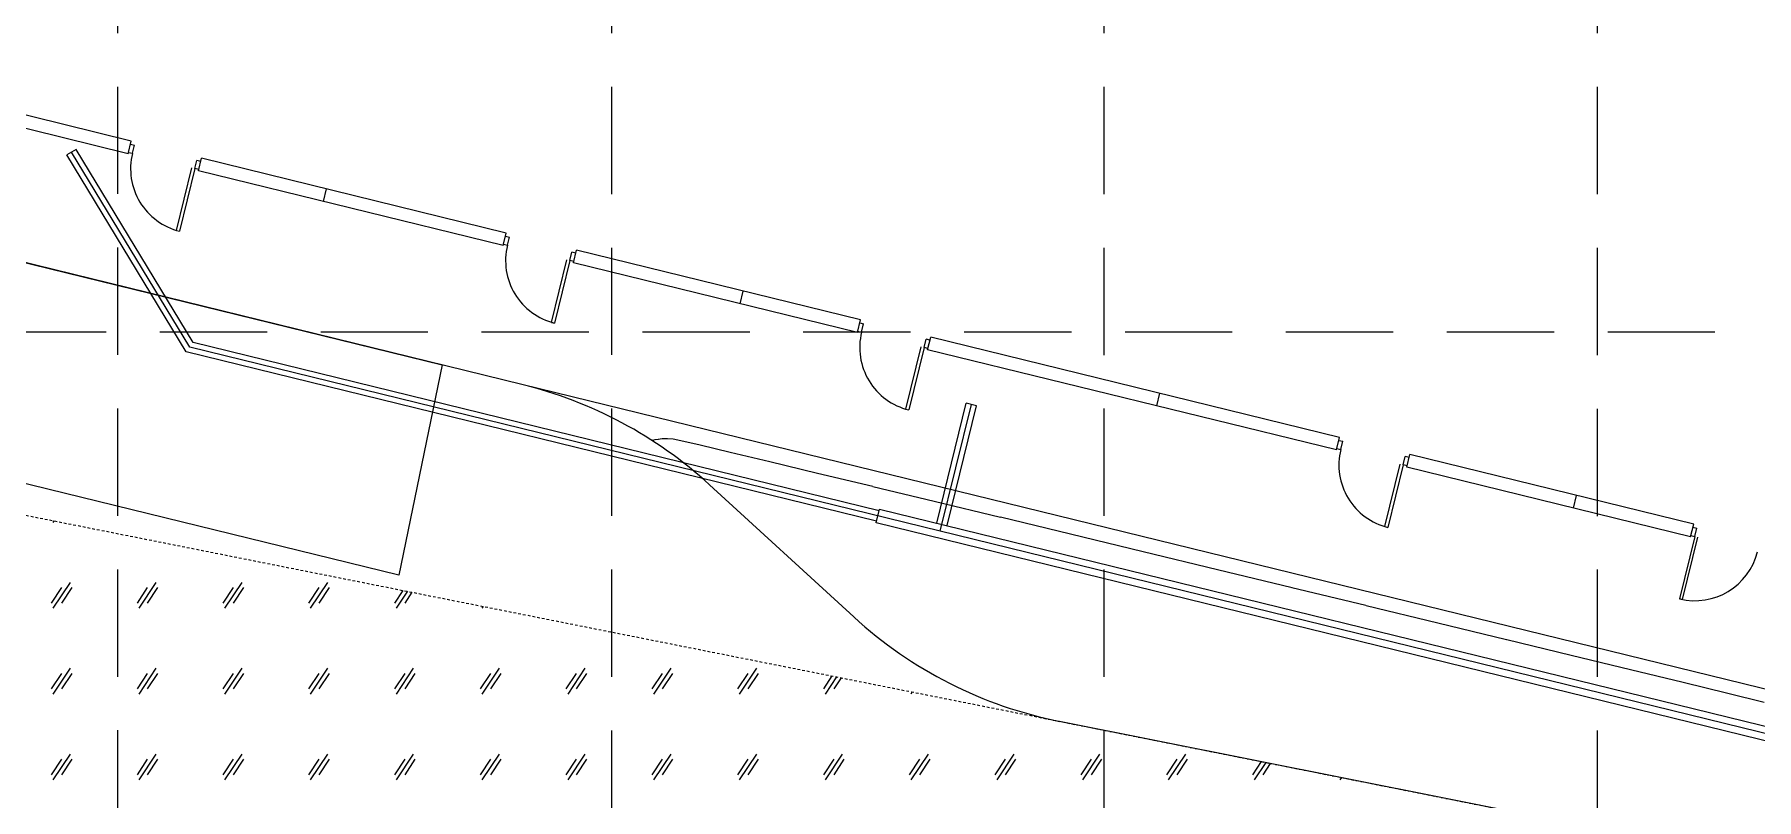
# Model space of a CAD drawing. Header units: inches. Extents: x 6967 to 7890, y 13663 to 15138.
# Drawn here: x 7240.7 to 7321, y 14148.7 to 14184.3 of the extents above; entities that cross this region are included whole.
import ezdxf

# ---------------------------------------------------------------- set-up
doc = ezdxf.new("R2010")
doc.units = ezdxf.units.IN
doc.header["$MEASUREMENT"] = 0
doc.linetypes.add('HIDDEN', pattern=[0.375, 0.25, -0.125])
doc.linetypes.add('XGWI003AR$0$HIDDEN2', pattern=[0.1875, 0.125, -0.0625])
for name, color, linetype in [('GRID', 254, 'HIDDEN'), ('PC', 35, 'Continuous'), ('STORM', 5, 'Continuous'), ('XGWI003AR$0$A-WALL', 4, 'Continuous'), ('XGWI003AR$0$a-wall-door', 9, 'Continuous'), ('XGWI003AR$0$C-ESMT-ACCS-HTCH-N', 11, 'Continuous'), ('XGWI003AR$0$C-ESMT-ACCS-N', 2, 'XGWI003AR$0$HIDDEN2'), ('XGWI003AR$0$C-PKNG-CURB-FACE-N', 4, 'Continuous'), ('XGWI003AR$0$C-PKNG-STRP-N', 6, 'Continuous'), ('XGWI003AR$0$C-SITE-WALK-N', 2, 'Continuous')]:
    doc.layers.add(name, color=color, linetype=linetype)

msp = doc.modelspace()

# ---------------------------------------------------------------- linework, layer by layer
at = {"layer": 'GRID', "color": 252, "linetype": 'HIDDEN', "lineweight": 0, "ltscale": 20}
for p, q in [((7290.623, 13779.398), (7290.623, 15113.571)), ((7313.625, 13779.394), (7313.625, 15113.571)), ((7244.621, 13779.405), (7244.667, 15112.648)), ((7267.63, 13779.401), (7267.77, 15112.617)), ((6991.593, 14170.477), (7865.68, 14170.477))]:
    msp.add_line(p, q, dxfattribs=at)
at = {"layer": 'PC', "color": 25, "extrusion": (0.161581, -0.986859, 0), "elevation": -12804.671}
msp.add_lwpolyline([(9462.856, 672), (9462.915, 672)], dxfattribs=at)
at = {"layer": 'PC', "color": 25, "extrusion": (0.158401, -0.987375, 0), "elevation": -12835.087}
msp.add_lwpolyline([(9421.619, 672), (9421.73, 672)], dxfattribs=at)
at = {"layer": 'PC', "color": 25, "extrusion": (0.145314, -0.989386, 0), "elevation": -12958.709}
msp.add_lwpolyline([(9250.963, 672), (9251.115, 672)], dxfattribs=at)
at = {"layer": 'PC', "color": 25, "extrusion": (0.10867, -0.994078, 0), "elevation": -13291.577}
msp.add_lwpolyline([(8766.141, 672), (8766.329, 672)], dxfattribs=at)
at = {"layer": 'PC', "color": 25, "elevation": 672}
for points in [[(7270.02, 14165.499), (7270.255, 14165.507)], [(7270.255, 14165.507), (7270.525, 14165.494)], [(7270.876, 14165.417), (7271.779, 14165.206)], [(7271.779, 14165.206), (7273.179, 14164.874)], [(7275.025, 14164.434), (7277.262, 14163.897)], [(7277.262, 14163.897), (7279.836, 14163.279)], [(7289.052, 14161.058), (7292.443, 14160.239)], [(7292.443, 14160.239), (7295.904, 14159.403)], [(7295.904, 14159.403), (7299.382, 14158.562)], [(7315.151, 14154.741), (7317.606, 14154.145)], [(7317.606, 14154.145), (7319.703, 14153.634)], [(7319.703, 14153.634), (7321.39, 14153.223)]]:
    msp.add_lwpolyline(points, dxfattribs=at)
at = {"layer": 'PC', "color": 25, "extrusion": (-0.213025, -0.977047, 0), "elevation": -15389.151}
msp.add_lwpolyline([(4086.046, 672), (4086.405, 672)], dxfattribs=at)
at = {"layer": 'PC', "color": 25, "extrusion": (-0.232244, -0.972658, 0), "elevation": -15466.723}
msp.add_lwpolyline([(3784.613, 672), (3786.51, 672)], dxfattribs=at)
at = {"layer": 'PC', "color": 25, "extrusion": (-0.234005, -0.972235, 0), "elevation": -15473.558}
msp.add_lwpolyline([(3763.441, 672), (3766.382, 672)], dxfattribs=at)
at = {"layer": 'PC', "color": 25, "extrusion": (-0.234297, -0.972165, 0), "elevation": -15474.69}
msp.add_lwpolyline([(3761.727, 672), (3764.906, 672)], dxfattribs=at)
at = {"layer": 'PC', "color": 25, "extrusion": (0.23453, 0.972109, 0), "elevation": 15475.593}
msp.add_lwpolyline([(-3761.193, 672), (-3764.553, 672)], dxfattribs=at)
at = {"layer": 'PC', "color": 25, "extrusion": (-0.235189, -0.97195, 0), "elevation": -15478.145}
msp.add_lwpolyline([(3764.687, 672), (3768.227, 672)], dxfattribs=at)
at = {"layer": 'PC', "color": 25, "extrusion": (-0.235331, -0.971915, 0), "elevation": -15478.692}
msp.add_lwpolyline([(3765.98, 672), (3769.428, 672)], dxfattribs=at)
at = {"layer": 'PC', "color": 25, "extrusion": (-0.235476, -0.97188, 0), "elevation": -15479.257}
msp.add_lwpolyline([(3767.109, 672), (3770.409, 672)], dxfattribs=at)
at = {"layer": 'PC', "color": 25, "extrusion": (-0.235635, -0.971842, 0), "elevation": -15479.871}
msp.add_lwpolyline([(3767.884, 672), (3770.981, 672)], dxfattribs=at)
at = {"layer": 'PC', "color": 25, "extrusion": (-0.235818, -0.971797, 0), "elevation": -15480.583}
msp.add_lwpolyline([(3768.06, 672), (3770.899, 672)], dxfattribs=at)
at = {"layer": 'STORM'}
for p, q in [((7242.688, 14178.984, 0), (7242.26, 14178.725, 0)), ((7247.828, 14169.542, 0), (7242.26, 14178.725, 0)), ((7247.988, 14169.76), (7242.474, 14178.854)), ((7248.148, 14169.978), (7242.688, 14178.984, 0)), ((7280.127, 14162.14), (7248.148, 14169.978)), ((7280.008, 14161.654), (7247.828, 14169.542)), ((7384.801, 14136.225), (7247.988, 14169.76)), ((7282.817, 14161.563, 0), (7284.186, 14167.147, 0)), ((7282.981, 14161.183, 0), (7284.429, 14167.088, 0)), ((7283.303, 14161.444, 0), (7284.672, 14167.028, 0)), ((7284.672, 14167.028, 0), (7284.186, 14167.147, 0)), ((7279.989, 14161.576), (7280.146, 14162.217)), ((7280.146, 14162.217), (7384.794, 14136.566)), ((7384.809, 14135.883), (7279.989, 14161.576))]:
    msp.add_line(p, q, dxfattribs=at)
at = {"layer": 'XGWI003AR$0$A-WALL', "color": 7}
for p, q in [((7245.262, 14179.369, 0), (7233, 14182.375, 0)), ((7245.119, 14178.782, 0), (7232.857, 14181.788, 0)), ((7245.119, 14178.782, 0), (7245.262, 14179.369, 0)), ((7248.397, 14177.979, 0), (7248.54, 14178.566, 0)), ((7262.601, 14174.497, 0), (7248.397, 14177.979, 0)), ((7262.745, 14175.084, 0), (7248.54, 14178.566, 0)), ((7254.224, 14176.551, 0), (7254.368, 14177.137)), ((7262.601, 14174.497, 0), (7262.745, 14175.084, 0)), ((7265.879, 14173.694, 0), (7266.023, 14174.281, 0)), ((7279.255, 14171.037, 0), (7266.023, 14174.281, 0)), ((7279.112, 14170.45, 0), (7265.879, 14173.694, 0)), ((7273.649, 14171.789, 0), (7273.793, 14172.376)), ((7279.112, 14170.45, 0), (7279.255, 14171.037, 0)), ((7282.389, 14169.647, 0), (7282.533, 14170.234, 0)), ((7301.594, 14165.561, 0), (7282.533, 14170.234, 0)), ((7301.45, 14164.975, 0), (7282.389, 14169.647, 0)), ((7293.074, 14167.028, 0), (7293.218, 14167.615)), ((7301.45, 14164.975, 0), (7301.594, 14165.561, 0)), ((7304.728, 14164.171, 0), (7304.872, 14164.758, 0)), ((7318.106, 14161.514, 0), (7304.872, 14164.758, 0)), ((7317.962, 14160.927, 0), (7304.728, 14164.171, 0)), ((7312.499, 14162.267), (7312.643, 14162.853)), ((7317.962, 14160.927, 0), (7318.106, 14161.514, 0))]:
    msp.add_line(p, q, dxfattribs=at)
at = {"layer": 'XGWI003AR$0$a-wall-door'}
for p, q in [((7245.133, 14178.843, 0), (7245.316, 14178.799, 0)), ((7245.228, 14179.228, 0), (7245.41, 14179.183, 0)), ((7245.316, 14178.799, 0), (7245.41, 14179.183, 0)), ((7247.374, 14175.205, 0), (7248.088, 14178.119, 0)), ((7248.229, 14178.084, 0), (7247.515, 14175.171, 0)), ((7248.229, 14178.084, 0), (7248.324, 14178.469, 0)), ((7248.411, 14178.04, 0), (7248.229, 14178.084, 0)), ((7248.506, 14178.424, 0), (7248.324, 14178.469, 0)), ((7247.374, 14175.205, 0), (7247.515, 14175.171, 0)), ((7262.71, 14174.942, 0), (7262.892, 14174.898, 0)), ((7262.798, 14174.513, 0), (7262.892, 14174.898, 0)), ((7262.616, 14174.558, 0), (7262.798, 14174.513, 0)), ((7265.712, 14173.799, 0), (7265.806, 14174.184, 0)), ((7265.988, 14174.139, 0), (7265.806, 14174.184, 0)), ((7264.856, 14170.92, 0), (7265.57, 14173.834, 0)), ((7265.712, 14173.799, 0), (7264.998, 14170.885, 0)), ((7265.894, 14173.754, 0), (7265.712, 14173.799, 0)), ((7264.856, 14170.92, 0), (7264.998, 14170.885, 0)), ((7279.221, 14170.895, 0), (7279.403, 14170.851, 0)), ((7279.308, 14170.466, 0), (7279.403, 14170.851, 0)), ((7279.126, 14170.511, 0), (7279.308, 14170.466, 0)), ((7282.222, 14169.752, 0), (7282.316, 14170.137, 0)), ((7282.499, 14170.092, 0), (7282.316, 14170.137, 0)), ((7281.366, 14166.873, 0), (7282.081, 14169.787, 0)), ((7282.222, 14169.752, 0), (7281.508, 14166.838, 0)), ((7282.404, 14169.708, 0), (7282.222, 14169.752, 0)), ((7281.366, 14166.873, 0), (7281.508, 14166.838, 0)), ((7301.56, 14165.42, 0), (7301.742, 14165.375, 0)), ((7301.647, 14164.991, 0), (7301.742, 14165.375, 0)), ((7301.465, 14165.035, 0), (7301.647, 14164.991, 0)), ((7303.705, 14161.398, 0), (7304.42, 14164.311, 0)), ((7304.561, 14164.277, 0), (7303.847, 14161.363, 0)), ((7304.561, 14164.277, 0), (7304.655, 14164.661, 0)), ((7304.743, 14164.232, 0), (7304.561, 14164.277, 0)), ((7304.838, 14164.616, 0), (7304.655, 14164.661, 0)), ((7303.705, 14161.398, 0), (7303.847, 14161.363, 0)), ((7318.071, 14161.373, 0), (7318.253, 14161.328, 0)), ((7318.159, 14160.944, 0), (7318.253, 14161.328, 0)), ((7318.159, 14160.944, 0), (7317.445, 14158.03, 0)), ((7317.586, 14157.995, 0), (7318.301, 14160.909, 0)), ((7317.977, 14160.988, 0), (7318.159, 14160.944, 0)), ((7317.586, 14157.995, 0), (7317.445, 14158.03, 0))]:
    msp.add_line(p, q, dxfattribs=at)
for centre, start, end in [((7248.229, 14178.084, 0), 166.2275, 256.2275), ((7265.712, 14173.799, 0), 166.2275, 256.2275), ((7282.222, 14169.752, 0), 166.2275, 256.2275), ((7304.561, 14164.277, 0), 166.2275, 256.2275), ((7318.159, 14160.944, 0), 256.2275, 346.2275)]:
    msp.add_arc(centre, 3, start, end, dxfattribs=at)
at = {"layer": 'XGWI003AR$0$C-ESMT-ACCS-HTCH-N', "color": 255, "linetype": 'Continuous'}
for p, q in [((7241.657, 14161.668), (7241.609, 14161.597)), ((7242.409, 14158.797), (7241.609, 14157.597)), ((7246.409, 14158.797), (7245.609, 14157.597)), ((7250.409, 14158.797), (7249.609, 14157.597)), ((7254.409, 14158.797), (7253.609, 14157.597)), ((7242.009, 14158.557), (7241.529, 14157.837)), ((7242.489, 14158.557), (7242.009, 14157.837)), ((7246.009, 14158.557), (7245.529, 14157.837)), ((7246.489, 14158.557), (7246.009, 14157.837)), ((7250.009, 14158.557), (7249.529, 14157.837)), ((7250.489, 14158.557), (7250.009, 14157.837)), ((7254.009, 14158.557), (7253.529, 14157.837)), ((7254.489, 14158.557), (7254.009, 14157.837)), ((7257.922, 14158.426), (7257.529, 14157.837)), ((7258.134, 14158.384), (7257.609, 14157.597)), ((7258.346, 14158.342), (7258.009, 14157.837)), ((7261.665, 14157.68), (7261.609, 14157.597)), ((7242.409, 14154.797), (7241.609, 14153.597)), ((7246.409, 14154.797), (7245.609, 14153.597)), ((7250.409, 14154.797), (7249.609, 14153.597)), ((7254.409, 14154.797), (7253.609, 14153.597)), ((7258.409, 14154.797), (7257.609, 14153.597)), ((7262.409, 14154.797), (7261.609, 14153.597)), ((7266.409, 14154.797), (7265.609, 14153.597)), ((7270.409, 14154.797), (7269.609, 14153.597)), ((7274.409, 14154.797), (7273.609, 14153.597)), ((7242.009, 14154.557), (7241.529, 14153.837)), ((7242.489, 14154.557), (7242.009, 14153.837)), ((7246.009, 14154.557), (7245.529, 14153.837)), ((7246.489, 14154.557), (7246.009, 14153.837)), ((7250.009, 14154.557), (7249.529, 14153.837)), ((7250.489, 14154.557), (7250.009, 14153.837)), ((7254.009, 14154.557), (7253.529, 14153.837)), ((7254.489, 14154.557), (7254.009, 14153.837)), ((7258.009, 14154.557), (7257.529, 14153.837)), ((7258.489, 14154.557), (7258.009, 14153.837)), ((7262.009, 14154.557), (7261.529, 14153.837)), ((7262.489, 14154.557), (7262.009, 14153.837)), ((7266.009, 14154.557), (7265.529, 14153.837)), ((7266.489, 14154.557), (7266.009, 14153.837)), ((7270.009, 14154.557), (7269.529, 14153.837)), ((7270.489, 14154.557), (7270.009, 14153.837)), ((7274.009, 14154.557), (7273.529, 14153.837)), ((7274.489, 14154.557), (7274.009, 14153.837)), ((7277.93, 14154.438), (7277.529, 14153.837)), ((7278.142, 14154.396), (7277.609, 14153.597)), ((7278.354, 14154.354), (7278.009, 14153.837)), ((7281.673, 14153.692), (7281.609, 14153.597)), ((7242.409, 14150.797), (7241.609, 14149.597)), ((7246.409, 14150.797), (7245.609, 14149.597)), ((7250.409, 14150.797), (7249.609, 14149.597)), ((7254.409, 14150.797), (7253.609, 14149.597)), ((7258.409, 14150.797), (7257.609, 14149.597)), ((7262.409, 14150.797), (7261.609, 14149.597)), ((7266.409, 14150.797), (7265.609, 14149.597)), ((7270.409, 14150.797), (7269.609, 14149.597)), ((7274.409, 14150.797), (7273.609, 14149.597)), ((7278.409, 14150.797), (7277.609, 14149.597)), ((7282.409, 14150.797), (7281.609, 14149.597)), ((7286.409, 14150.797), (7285.609, 14149.597)), ((7290.409, 14150.797), (7289.609, 14149.597)), ((7294.409, 14150.797), (7293.609, 14149.597)), ((7242.009, 14150.557), (7241.529, 14149.837)), ((7242.489, 14150.557), (7242.009, 14149.837)), ((7246.009, 14150.557), (7245.529, 14149.837)), ((7246.489, 14150.557), (7246.009, 14149.837)), ((7250.009, 14150.557), (7249.529, 14149.837)), ((7250.489, 14150.557), (7250.009, 14149.837)), ((7254.009, 14150.557), (7253.529, 14149.837)), ((7254.489, 14150.557), (7254.009, 14149.837)), ((7258.009, 14150.557), (7257.529, 14149.837)), ((7258.489, 14150.557), (7258.009, 14149.837)), ((7262.009, 14150.557), (7261.529, 14149.837)), ((7262.489, 14150.557), (7262.009, 14149.837)), ((7266.009, 14150.557), (7265.529, 14149.837)), ((7266.489, 14150.557), (7266.009, 14149.837)), ((7270.009, 14150.557), (7269.529, 14149.837)), ((7270.489, 14150.557), (7270.009, 14149.837)), ((7274.009, 14150.557), (7273.529, 14149.837)), ((7274.489, 14150.557), (7274.009, 14149.837)), ((7278.009, 14150.557), (7277.529, 14149.837)), ((7278.489, 14150.557), (7278.009, 14149.837)), ((7282.009, 14150.557), (7281.529, 14149.837)), ((7282.489, 14150.557), (7282.009, 14149.837)), ((7286.009, 14150.557), (7285.529, 14149.837)), ((7286.489, 14150.557), (7286.009, 14149.837)), ((7290.009, 14150.557), (7289.529, 14149.837)), ((7290.489, 14150.557), (7290.009, 14149.837)), ((7294.009, 14150.557), (7293.529, 14149.837)), ((7294.489, 14150.557), (7294.009, 14149.837)), ((7297.938, 14150.45), (7297.529, 14149.837)), ((7298.15, 14150.408), (7297.609, 14149.597)), ((7298.362, 14150.366), (7298.009, 14149.837)), ((7301.681, 14149.704), (7301.609, 14149.597))]:
    msp.add_line(p, q, dxfattribs=at)
at = {"layer": 'XGWI003AR$0$C-ESMT-ACCS-N', "color": 7}
msp.add_line((7225.128, 14164.963), (7380.616, 14133.971), dxfattribs=at)
at = {"layer": 'XGWI003AR$0$C-PKNG-CURB-FACE-N', "color": 7}
for p, q in [((7263.472, 14168.024), (7225.097, 14177.43)), ((7278.946, 14157.187), (7272.217, 14163.349)), ((7380.616, 14133.971), (7288.544, 14152.323))]:
    msp.add_line(p, q, dxfattribs=at)
for centre, start, end in [((7258.71, 14148.599), 47.51939, 76.2275), ((7292.453, 14171.937), 227.51939, 258.7275)]:
    msp.add_arc(centre, 20, start, end, dxfattribs=at)
at = {"layer": 'XGWI003AR$0$C-PKNG-STRP-N', "color": 253}
for p, q in [((7220.906, 14178.457), (7259.756, 14168.935)), ((7257.736, 14159.134), (7218.525, 14168.745)), ((7259.756, 14168.935), (7257.736, 14159.134))]:
    msp.add_line(p, q, dxfattribs=at)
at = {"layer": 'XGWI003AR$0$C-SITE-WALK-N', "color": 7}
msp.add_line((7383.895, 14138.506), (7263.472, 14168.024), dxfattribs=at)

doc.saveas('drawing.dxf')
